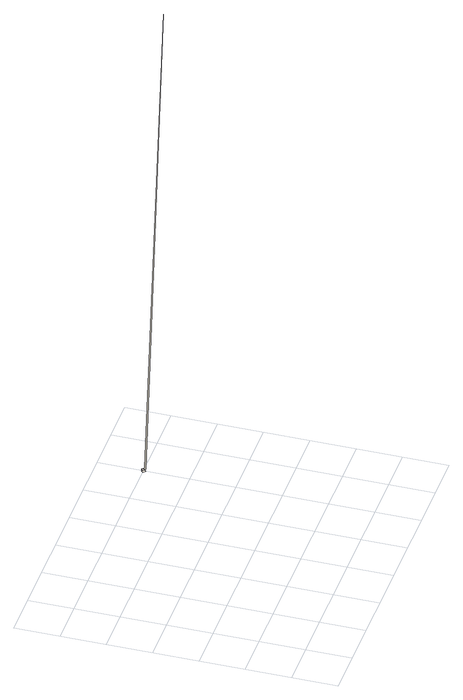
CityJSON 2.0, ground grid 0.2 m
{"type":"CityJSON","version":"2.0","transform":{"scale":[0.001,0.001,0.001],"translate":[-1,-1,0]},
"CityObjects":{
"building1":{"type":"Building","attributes":{"function2":"something"},"geometry":[{"type":"MultiSurface","lod":"2","boundaries":[[[0,1,2,3]],[[4,5,6,7]],[[0,3,5,4]],[[0,2,1,8]],[[4,2,1]]]}]},
"building2":{"type":"Building","attributes":{"function2":"something"},"geometry":[{"type":"MultiSurface","lod":"2","boundaries":[[[0,1,2,3]],[[4,5,6,7]],[[0,3,5,4]],[[0,2,1,8]],[[4,2,1]]],"semantics":{"surfaces":[{"type":"WallSurface","slope":33.4},{"type":"RoofSurface","slope":66.6}],"values":[0,0,null,1,1]}}]}
},
"vertices":[
[1010,1000,10],[1000,990,10],[990,1000,10],[1000,1010,10],[1010,1000,0],[1000,1010,0],[990,1000,0],[1000,990,0],[1220,980,2200]
]}
